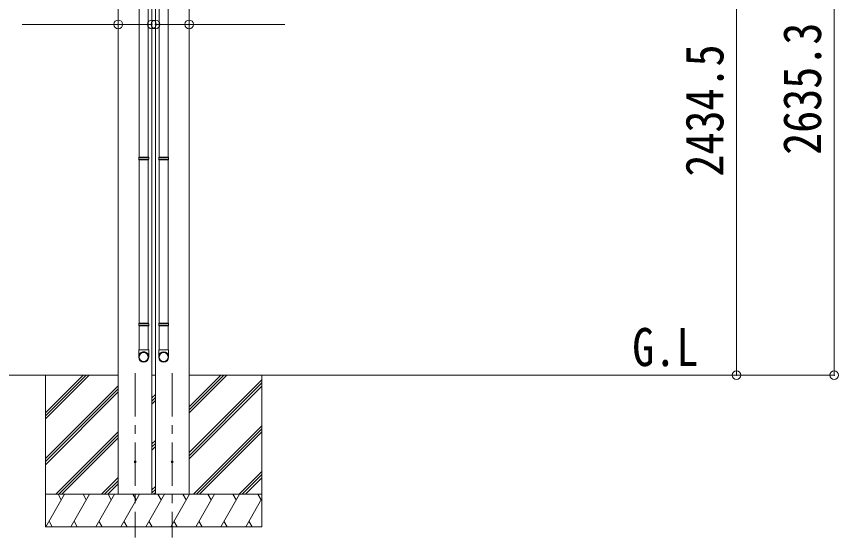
# Model space of a CAD drawing. Units: millimetres at full size, sheet at 1:40; some dimension numbers follow another scale. Extents: x -11243 to 11243, y -7760 to 7760.
# Drawn here: x -4530 to -732, y -4901 to -2494 of the extents above; entities that cross this region are included whole.
import ezdxf
from ezdxf.enums import TextEntityAlignment as Align

# ---------------------------------------------------------------- set-up
doc = ezdxf.new("R2010")
doc.units = ezdxf.units.MM
doc.header["$LTSCALE"] = 40
doc.header["$PDMODE"] = 32
doc.header["$PDSIZE"] = 40
doc.linetypes.add('CHAIN1', pattern=[8, 5, -1, 1, -1])
for name, color, linetype, lineweight in [('0-0_0', 7, 'Continuous', 9), ('0-1_本体', 5, 'CHAIN1', 9), ('0-3_ELV2', 4, 'Continuous', 9), ('0-6_OTH_LINE', 6, 'Continuous', 9), ('0-9_OUTLINE', 7, 'Continuous', 9)]:
    doc.layers.add(name, color=color, linetype=linetype, lineweight=lineweight)
doc.layers.add('0-7_SHAPE', color=7, linetype='Continuous')
doc.styles.add('ＭＳ ゴシック', font='')
doc.styles.get('ＭＳ ゴシック').set_extended_font_data('MS Gothic')

msp = doc.modelspace()

# ---------------------------------------------------------------- linework, layer by layer
at = {"layer": '0-0_0'}
for p, q in [((-4059.42, -4151.05), (-6375.97, -4151.05)), ((-4395.92, -4151.05), (-4395.92, -4851.05)), ((-4395.92, -4324.76), (-4222.21, -4151.05)), ((-4395.92, -4338.9), (-4208.07, -4151.05)), ((-4395.92, -4353.05), (-4193.93, -4151.05)), ((-3903.92, -4151.05), (-3887.92, -4151.05)), ((-3732.42, -4151.05), (-1415.88, -4151.05)), ((-3731.92, -4296.84), (-3585.97, -4151.05)), ((-3731.92, -4310.98), (-3571.82, -4151.05)), ((-3731.92, -4325.12), (-3557.66, -4151.05)), ((-3731.92, -4508.79), (-3395.92, -4172.8)), ((-3395.92, -4151.05), (-3395.92, -4851.05)), ((-4395.92, -4536.15), (-4059.92, -4200.15)), ((-4395.92, -4550.29), (-4059.92, -4214.29)), ((-3731.92, -4522.94), (-3395.92, -4186.94)), ((-3731.92, -4537.08), (-3395.92, -4201.08)), ((-4395.92, -4564.43), (-4059.92, -4228.43)), ((-3903.92, -4256.28), (-3887.92, -4240.28)), ((-3903.92, -4270.42), (-3887.92, -4254.42)), ((-3903.92, -4284.56), (-3887.92, -4268.57)), ((-3712.42, -4701.05), (-3395.92, -4384.55)), ((-3698.28, -4701.05), (-3395.92, -4398.7)), ((-4348.7, -4701.05), (-4059.92, -4412.28)), ((-4334.56, -4701.05), (-4059.92, -4426.42)), ((-4320.42, -4701.05), (-4059.92, -4440.56)), ((-3684.14, -4701.05), (-3395.92, -4412.84)), ((-3903.92, -4468.41), (-3887.92, -4452.41)), ((-3903.92, -4482.55), (-3887.92, -4466.55)), ((-3903.92, -4496.7), (-3887.92, -4480.7)), ((-4136.57, -4701.05), (-4059.92, -4624.41)), ((-3500.67, -4701.05), (-3395.92, -4596.31)), ((-3486.52, -4701.05), (-3395.92, -4610.45)), ((-3472.38, -4701.05), (-3395.92, -4624.6)), ((-4122.42, -4701.05), (-4059.92, -4638.55)), ((-4108.28, -4701.05), (-4059.92, -4652.7)), ((-3903.92, -4680.54), (-3887.92, -4664.54)), ((-3395.92, -4701.05), (-4395.92, -4701.05)), ((-4394.54, -4851.05), (-4307.94, -4701.05)), ((-4322.94, -4727.03), (-4337.94, -4701.05)), ((-4279.07, -4851.05), (-4192.47, -4701.05)), ((-4207.47, -4727.03), (-4222.47, -4701.05)), ((-4163.6, -4851.05), (-4077, -4701.05)), ((-4092, -4727.03), (-4107, -4701.05)), ((-4048.13, -4851.05), (-3961.53, -4701.05)), ((-3976.53, -4727.03), (-3991.53, -4701.05)), ((-3932.66, -4851.05), (-3846.06, -4701.05)), ((-3903.92, -4694.69), (-3887.92, -4678.69)), ((-3896.15, -4701.05), (-3887.92, -4692.83)), ((-3861.06, -4727.03), (-3876.06, -4701.05)), ((-3817.19, -4851.05), (-3730.59, -4701.05)), ((-3745.59, -4727.03), (-3760.59, -4701.05)), ((-3701.72, -4851.05), (-3615.12, -4701.05)), ((-3630.12, -4727.03), (-3645.12, -4701.05)), ((-3586.25, -4851.05), (-3499.65, -4701.05)), ((-3514.65, -4727.03), (-3529.65, -4701.05)), ((-3399.18, -4727.03), (-3414.18, -4701.05)), ((-3470.78, -4851.05), (-3395.92, -4721.4)), ((-4395.92, -4851.05), (-3395.92, -4851.05)), ((-4379.54, -4825.07), (-4364.54, -4851.05)), ((-4264.07, -4825.07), (-4249.07, -4851.05)), ((-4148.6, -4825.07), (-4133.6, -4851.05)), ((-4033.13, -4825.07), (-4018.13, -4851.05)), ((-3917.66, -4825.07), (-3902.66, -4851.05)), ((-3802.19, -4825.07), (-3787.19, -4851.05)), ((-3686.72, -4825.07), (-3671.72, -4851.05)), ((-3571.25, -4825.07), (-3556.25, -4851.05)), ((-3455.78, -4825.07), (-3440.78, -4851.05))]:
    msp.add_line(p, q, dxfattribs=at)
at = {"layer": '0-1_本体'}
for p, q in [((-3981.67, -4141.84), (-3981.67, -4901.05)), ((-3810.17, -4141.84), (-3810.17, -4901.05))]:
    msp.add_line(p, q, dxfattribs=at)
at = {"layer": '0-3_ELV2'}
for p, q in [((-3903.92, -4701.05), (-3903.92, -1842.71)), ((-3887.92, -4701.05), (-3887.92, -1842.71))]:
    msp.add_line(p, q, dxfattribs=at)
for points in [[(-4059.42, -4701.05), (-4059.42, -1822.05), (-4039.42, -1822.05), (-4008.57, -1825.29)], [(-3732.42, -4701.05), (-3732.42, -1822.05), (-3752.42, -1822.05), (-3783.28, -1825.29)]]:
    msp.add_lwpolyline(points, dxfattribs=at)
for centre in [(-3981.67, -4551.05), (-3810.17, -4551.05)]:
    msp.add_circle(centre, 4.5, dxfattribs=at)
at = {"layer": '0-6_OTH_LINE'}
for p, q in [((-752.02, -1515.77), (-752.02, -4151.05)), ((-1203.02, -1716.6), (-1203.02, -4151.05)), ((-4059.42, -2530.6), (-3903.92, -2530.6)), ((-3732.42, -2530.6), (-3887.92, -2530.6)), ((-1203.02, -4151.05), (-1415.88, -4151.05)), ((-752.02, -4151.05), (-1415.88, -4151.05))]:
    msp.add_line(p, q, dxfattribs=at)
at = {"layer": '0-6_OTH_LINE', "lineweight": 18}
for p, q in [((-4059.42, -2530.6), (-4504.28, -2530.6)), ((-3732.42, -2530.6), (-3289.78, -2530.6))]:
    msp.add_line(p, q, dxfattribs=at)
at = {"layer": '0-6_OTH_LINE'}
for p in [(-4059.42, -2530.6), (-3903.92, -2530.6), (-3887.92, -2530.6), (-3732.42, -2530.6), (-1203.02, -4151.05), (-752.02, -4151.05)]:
    msp.add_point(p, dxfattribs=at)
at = {"layer": '0-9_OUTLINE'}
for p, q in [((-3963.08, -2127.12), (-3963.08, -3143.81)), ((-3921.08, -2127.12), (-3921.08, -3143.81)), ((-3870.77, -2127.12), (-3870.77, -3143.81)), ((-3828.77, -2127.12), (-3828.77, -3143.81)), ((-3965.08, -3145.81), (-3964.08, -3143.81)), ((-3965.08, -3145.81), (-3919.08, -3145.81)), ((-3965.08, -3145.81), (-3965.08, -3153.81)), ((-3964.08, -3143.81), (-3920.08, -3143.81)), ((-3919.08, -3145.81), (-3920.08, -3143.81)), ((-3872.77, -3145.81), (-3871.77, -3143.81)), ((-3826.77, -3145.81), (-3872.77, -3145.81)), ((-3827.77, -3143.81), (-3871.77, -3143.81)), ((-3826.77, -3145.81), (-3827.77, -3143.81)), ((-3826.77, -3145.81), (-3826.77, -3153.81)), ((-3965.08, -3153.81), (-3919.08, -3153.81)), ((-3965.08, -3153.81), (-3964.08, -3155.81)), ((-3964.08, -3155.81), (-3920.08, -3155.81)), ((-3963.08, -3155.81), (-3963.08, -3911.49)), ((-3921.08, -3155.81), (-3921.08, -3911.49)), ((-3826.77, -3153.81), (-3872.77, -3153.81)), ((-3827.77, -3155.81), (-3871.77, -3155.81)), ((-3870.77, -3155.81), (-3870.77, -3911.49)), ((-3828.77, -3155.81), (-3828.77, -3911.49)), ((-3826.77, -3153.81), (-3827.77, -3155.81)), ((-3965.08, -3913.49), (-3964.08, -3911.49)), ((-3964.08, -3911.49), (-3920.08, -3911.49)), ((-3919.08, -3913.49), (-3920.08, -3911.49)), ((-3872.77, -3913.49), (-3871.77, -3911.49)), ((-3827.77, -3911.49), (-3871.77, -3911.49)), ((-3826.77, -3913.49), (-3827.77, -3911.49)), ((-3965.08, -3913.49), (-3919.08, -3913.49)), ((-3965.08, -3913.49), (-3965.08, -3921.49)), ((-3965.08, -3921.49), (-3919.08, -3921.49)), ((-3965.08, -3921.49), (-3964.08, -3923.49)), ((-3964.08, -3923.49), (-3920.08, -3923.49)), ((-3963.08, -3923.49), (-3963.08, -4033.49)), ((-3921.08, -3923.49), (-3921.08, -4033.49)), ((-3826.77, -3913.49), (-3872.77, -3913.49)), ((-3826.77, -3921.49), (-3872.77, -3921.49)), ((-3827.77, -3923.49), (-3871.77, -3923.49)), ((-3870.77, -3923.49), (-3870.77, -4033.49)), ((-3828.77, -3923.49), (-3828.77, -4033.49)), ((-3826.77, -3921.49), (-3827.77, -3923.49)), ((-3826.77, -3913.49), (-3826.77, -3921.49)), ((-3965.08, -4067.64), (-3965.08, -4033.49)), ((-3965.08, -4033.49), (-3919.08, -4033.49)), ((-3919.08, -4067.64), (-3919.08, -4033.49)), ((-3872.77, -4067.64), (-3872.77, -4033.49)), ((-3826.77, -4033.49), (-3872.77, -4033.49)), ((-3826.77, -4067.64), (-3826.77, -4033.49))]:
    msp.add_line(p, q, dxfattribs=at)
for points in [[(-3919.08, -3145.81), (-3919.08, -3153.81), (-3920.08, -3155.81)], [(-3872.77, -3145.81), (-3872.77, -3153.81), (-3871.77, -3155.81)], [(-3919.08, -3913.49), (-3919.08, -3921.49), (-3920.08, -3923.49)], [(-3872.77, -3913.49), (-3872.77, -3921.49), (-3871.77, -3923.49)]]:
    msp.add_lwpolyline(points, dxfattribs=at)
for centre, major_axis, ratio, start_param, end_param in [((-3942.08, -4065.89), (23, 0), 0.996195, 6.2831853, 9.424778), ((-3942.08, -4067.64), (23, 0), 0.996195, 6.2831853, 9.424778), ((-3849.77, -4065.89), (-23, 0), 0.996195, 3.1415927, 6.2831853), ((-3849.77, -4067.64), (-23, 0), 0.996195, 3.1415927, 6.2831853), ((-3942.08, -4067.64), (0, -23.43), 0.981806, 4.712389, 7.8539816), ((-3849.77, -4067.64), (0, -23.43), 0.981806, 4.712389, 7.8539816)]:
    msp.add_ellipse(centre, major_axis=major_axis, ratio=ratio, start_param=start_param, end_param=end_param, dxfattribs=at)
for centre, major_axis in [((-3942.08, -4067.64), (-21, 0)), ((-3849.77, -4067.64), (21, 0))]:
    msp.add_ellipse(centre, major_axis=major_axis, ratio=0.996195, dxfattribs=at)

# ---------------------------------------------------------------- texts
at = {"layer": '0-6_OTH_LINE', "color": 7, "style": 'ＭＳ ゴシック', "width": 0.85}
for s, p in [('2635.3', (-760.02, -3133.41)), ('2434.5', (-1211.02, -3233.83))]:
    msp.add_text(s, height=176, rotation=90, dxfattribs=at).set_placement(p, align=Align.BOTTOM_LEFT)
at = {"layer": '0-7_SHAPE', "style": 'ＭＳ ゴシック', "width": 0.85}
msp.add_text('G.L', height=176, dxfattribs=at).set_placement((-1685, -4161.87), align=Align.BOTTOM_LEFT)

doc.saveas('drawing.dxf')
